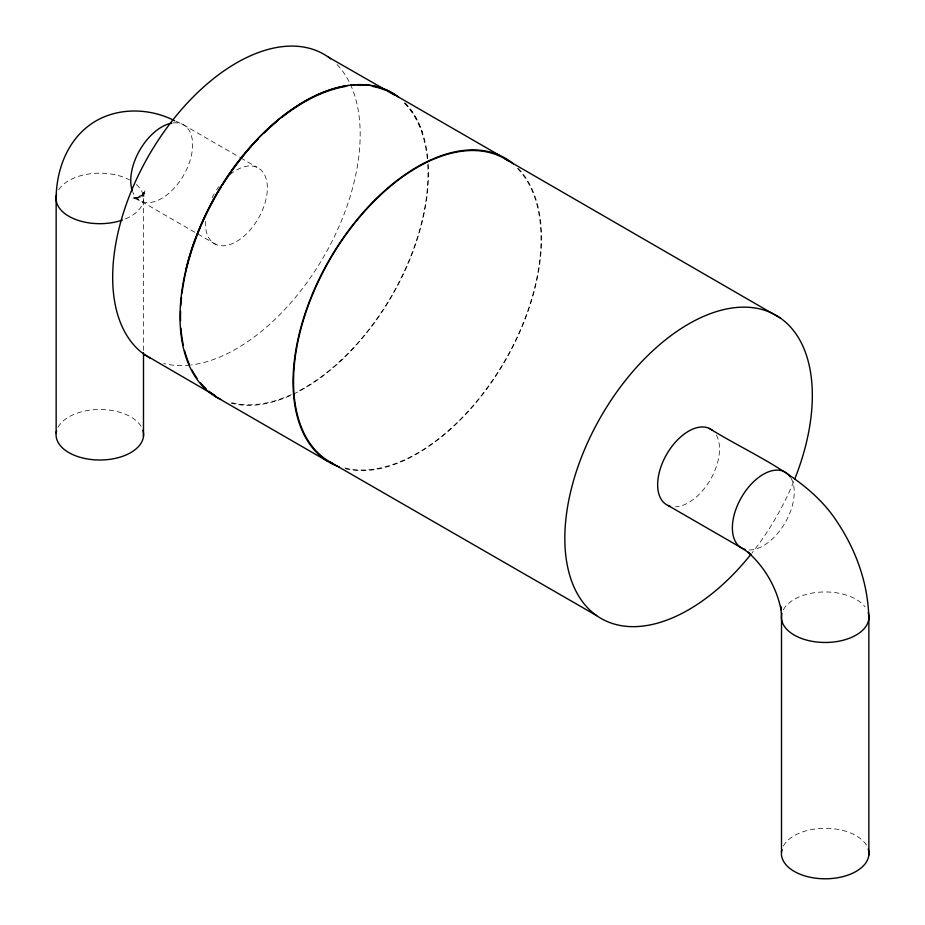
<?xml version="1.0" encoding="UTF-8"?>
<svg xmlns="http://www.w3.org/2000/svg" width="925" height="925" viewBox="0 0 925 925"><rect width="100%" height="100%" fill="white"/><g stroke="black" fill="none" stroke-linecap="round" stroke-linejoin="round"><path stroke-width="0.69" stroke-dasharray="4.62 3.47" d="M175.9 121.302L182.213 124.123L239.494 157.204M240.743 157.921L256.93 167.263M215.907 244.431L141.178 201.292L132.564 197.441L139.64 199.21L132.356 197.938L140.473 197.337L134.437 198.227L142.404 195.083L137.513 197.915L144.208 192.585L140.415 197.372L145.005 190.642L142.462 197.58L144.462 190.573L143.491 199.95L143.491 351.257M518.243 168.396A175.681 101.426 -60 0 1 505.408 360.496A175.681 101.426 -60 0 1 345.557 468.802M404.745 102.675A175.681 101.426 -60 0 1 427.789 158.684M428.206 164.141A175.681 101.426 -60 0 1 364.196 336.018A175.681 101.426 -60 0 1 231.227 403.208M405.208 103.138A175.681 101.426 -60 0 1 422.39 132.472M404.364 103.218A175.01 101.045 -60 0 1 427.315 159.008M427.743 164.731A175.01 101.045 -60 0 1 296.474 392.108M291.306 394.593A175.01 101.045 -60 0 1 228.914 401.866M517.399 168.477A175.01 101.045 -60 0 1 504.784 360.796A175.01 101.045 -60 0 1 344.551 467.865M337.047 64.577A175.01 101.045 -60 0 1 349.777 83.088M350.39 84.36A175.01 101.045 -60 0 1 325.137 254.259A175.01 101.045 -60 0 1 191.383 364.947M190.041 365.097A175.01 101.045 -60 0 1 163.679 363.444M793.708 481.59A175.01 101.045 -60 0 1 751.805 553.243M230.048 174.571A43.753 25.264 -60 0 1 267.163 184.133A43.753 25.264 -60 0 1 236.892 241.298A43.753 25.264 -60 0 1 205.581 220.774M212.068 197.892A43.753 25.264 -60 0 1 215.907 190.955M216.612 189.845A43.753 25.264 -60 0 1 218.843 186.596M716.308 435.062A43.753 25.264 -60 0 1 710.712 479.081A43.753 25.264 -60 0 1 675.539 506.819M173.368 122.886A43.753 25.264 -60 0 1 183.3 175.796A43.753 25.264 -60 0 1 132.772 192.076M791.037 478.202A43.753 25.264 -60 0 1 784.909 523.134A43.753 25.264 -60 0 1 748.926 549.97M136.322 184.503A43.753 25.264 0 0 1 123.73 219.583M58.726 189.764A43.753 25.264 0 0 1 129.477 179.866M783.406 609.702A43.753 25.264 0 0 1 822.533 592A43.753 25.264 0 0 1 865.072 606.846M58.055 427.234A43.753 25.264 0 0 1 101.415 409.509A43.753 25.264 0 0 1 142.427 429.015M783.406 846.017A43.753 25.264 0 0 1 825.713 828.28A43.753 25.264 0 0 1 867.257 846.606"/><path stroke-width="1.39" d="M174.64 120.736C148.046 107.057 113.625 107.08 89.135 125.442C67.005 141.976 56.714 169.957 56.148 196.909L56.148 433.224M328.387 57.142L389.263 92.026M385.979 89.794L499.014 155.065M709.093 428.321C754.303 456.36 808.716 476.502 838.304 523.666C856.816 551.913 868.251 584.82 868.853 618.732L868.853 855.058M668.07 505.489L742.787 548.629L749.25 553.196M329.786 461.829L596.613 615.611M214.45 395.969L327.496 461.24M504.784 158.707L780.538 318.188M144.462 354.553L215.49 395.842M750.476 554.04L747.701 552.005C764.697 566.967 776.572 587.537 781.035 609.737L780.665 606.314M780.654 606.488L781.509 615.692L781.509 852.006M143.491 352.703L143.491 436.276M339.117 466.882A175.681 101.426 -60 0 1 329.161 260.041A175.681 101.426 -60 0 1 513.329 163.841M186.098 268.886A175.681 101.426 -60 0 1 278.702 119.383A175.681 101.426 -60 0 1 396.952 96.003M351.084 85.112A175.681 101.426 -60 0 1 398.71 97.31M220.589 399.346A175.681 101.426 -60 0 1 198.378 231.077A175.681 101.426 -60 0 1 348.286 85.458M389.437 92.176A175.01 101.045 -60 0 1 394.004 94.812M214.484 395.195A175.01 101.045 -60 0 1 209.096 391.31M206.067 388.673A175.01 101.045 -60 0 1 200.459 382.753M197.071 378.325A175.01 101.045 -60 0 1 192.018 370.023M189.625 365.063A175.01 101.045 -60 0 1 184.595 350.563M183.3 345.06A175.01 101.045 -60 0 1 180.93 328.155M180.56 320.894A175.01 101.045 -60 0 1 180.583 311.135M180.838 305.701A175.01 101.045 -60 0 1 181.531 297.411M182.017 293.213A175.01 101.045 -60 0 1 186.226 270.169M186.549 268.793A175.01 101.045 -60 0 1 221.179 187.035M222.717 184.584A175.01 101.045 -60 0 1 258.306 138.843M264.064 133.05A175.01 101.045 -60 0 1 277.465 120.955M281.697 117.521A175.01 101.045 -60 0 1 345.314 86.499M357.755 85.273A175.01 101.045 -60 0 1 363.282 85.343M373.006 86.499A175.01 101.045 -60 0 1 384.615 89.945M333.278 463.691A175.01 101.045 -60 0 1 329.786 259.752A175.01 101.045 -60 0 1 508.149 160.811M150.451 358.264A175.01 101.045 -60 0 1 151.712 150.59A175.01 101.045 -60 0 1 330.653 58.818M750.903 554.364A175.01 101.045 -60 0 1 566.655 561.752A175.01 101.045 -60 0 1 711.198 313.355A175.01 101.045 -60 0 1 794.748 479.023M670.394 506.299A43.753 25.264 -60 0 1 665.931 455.643A43.753 25.264 -60 0 1 712.227 430.217M132.356 190.966A43.753 25.264 -60 0 1 139.987 149.781A43.753 25.264 -60 0 1 171.958 123.083M745.122 549.438A43.753 25.264 -60 0 1 742.787 495.153A43.753 25.264 -60 0 1 790.343 477.069M122.458 220.046A43.753 25.264 0 0 1 75.411 219.387A43.753 25.264 0 0 1 56.61 194.481M868.217 612.662A43.753 25.264 0 0 1 825.713 642.47A43.753 25.264 0 0 1 781.96 613.263M142.855 430.206A43.753 25.264 0 0 1 100.351 460.014A43.753 25.264 0 0 1 56.61 430.807M868.217 848.988A43.753 25.264 0 0 1 825.713 878.796A43.753 25.264 0 0 1 781.96 849.589"/></g></svg>
